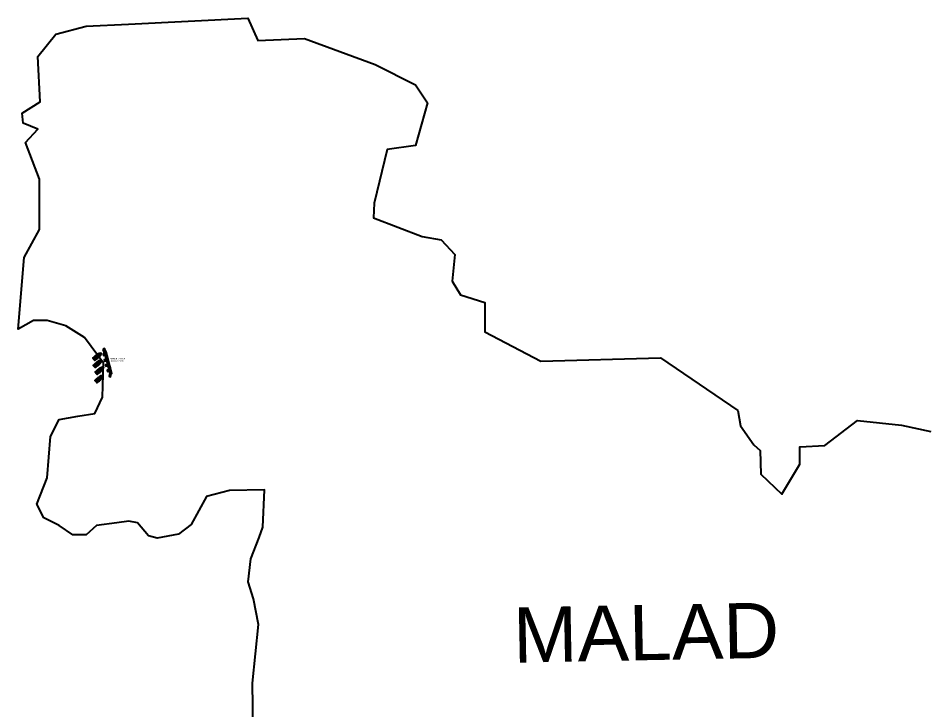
# Model space of a CAD drawing. Header units: metres. Extents: x 266585 to 279238, y 2117616 to 2127268.
# Drawn here: x 266585 to 272911, y 2122442 to 2127268 of the extents above; entities that cross this region are included whole.
import ezdxf

# ---------------------------------------------------------------- set-up
doc = ezdxf.new("R2010")
doc.units = ezdxf.units.M
for name, color, linetype in [('BOAT', 30, 'Continuous'), ('PORT', 5, 'Continuous'), ('PORT TEXT', 7, 'Continuous'), ('village', 3, 'Continuous'), ('VILLAGE NAME', 250, 'Continuous')]:
    doc.layers.add(name, color=color, linetype=linetype)
doc.styles.get("Standard").update_dxf_attribs({"font": 'calibri.ttf'})

# ---------------------------------------------------------------- blocks, each defined once
blk = doc.blocks.new('3')
for p, q in [((15968, 14277), (15461, 14277)), ((15968, 14767), (15462, 14767)), ((15968, 15258), (15484, 15258)), ((15968, 15258), (16453, 15258)), ((15968, 14767), (16474, 14767)), ((15968, 14277), (16475, 14277)), ((15259, 11285), (14484, 11285)), ((15259, 11192), (14484, 11192)), ((14565, 8385), (15056, 8357)), ((14615, 10476), (15123, 10528)), ((14685, 6707), (14679, 6695)), ((14686, 10050), (15190, 10197)), ((14966, 7645), (15271, 8006)), ((15658, 7614), (15968, 7614)), ((15665, 7521), (15968, 7521)), ((16200, 7614), (15968, 7614)), ((16200, 7521), (15968, 7521)), ((16111, 11240), (16111, 11048)), ((16111, 11048), (16516, 11165)), ((16111, 11048), (16509, 11048)), ((16160, 9828), (17451, 9828)), ((16498, 9195), (16786, 9687)), ((16707, 11116), (16547, 11058)), ((16554, 7976), (16809, 7478)), ((16716, 11090), (16575, 11038)), ((16600, 11048), (16882, 11048)), ((16709, 10005), (16709, 10459)), ((16732, 9000), (17261, 9307)), ((16767, 11090), (16913, 11037)), ((16776, 11116), (16940, 11056)), ((16782, 8178), (17280, 7902)), ((16846, 8619), (17397, 8623)), ((16949, 11180), (17451, 11048)), ((16973, 11048), (17451, 11048)), ((17251, 6707), (17257, 6695))]:
    blk.add_line(p, q)
for points in [[(15968, 6127, -0.01735955), (14838, 6154, -0.12634026), (14305, 6306, -0.17289852), (14037, 6993, -0.01388415), (14014, 7606, -0.00897301), (13973, 8482, -0.01509001), (13946, 9483, 0.00224465), (13935, 11027, -0.00334212), (13932, 12742, -0.01698447), (13966, 13889, -0.02454586), (14062, 14750, -0.0679415), (14312, 15833, -0.03394848), (14615, 16539, -0.02200139), (14950, 17169, -0.04287165), (15373, 17727, -0.0595144), (15677, 17994, -0.04636443), (15850, 18096, -0.10488197), (15968, 18127, -0.10488197)], [(14099, 8543, 0.00642467), (14087, 9488, 0.00221748), (14076, 11029, -0.003368), (14066, 12757, -0.02463252), (14085, 13845, -0.01503734), (14174, 14559, -0.02543865), (14242, 14955, -0.01384341), (14434, 15768, -0.04026639), (14734, 16491, -0.0167294), (15107, 17121, -0.02973882), (15584, 17694, 0.01524972), (15841, 17933, -0.13238879), (15895, 17967, -0.02844165), (15920, 17975, -0.02844165)], [(14113, 8543, 0.00642355), (14100, 9488, 0.00221725), (14090, 11029, -0.00336846), (14080, 12757, -0.02463342), (14099, 13844, -0.01503841), (14188, 14557, -0.02546128), (14256, 14952, -0.0138393), (14448, 15764, -0.04023773), (14746, 16485, -0.01671456), (15118, 17113, -0.02969286), (15593, 17684, 0.01523434), (15851, 17923, -0.13403589), (15900, 17954, -0.02487909), (15920, 17960, -0.02487909)], [(14259, 13906), (14240, 13499), (14230, 13027), (14235, 12258), (14235, 11203), (14254, 9510, -0.00260149), (14274, 8591, 0.00441105), (14291, 7810, 0.01300851), (14327, 7273, 0.1133962), (14429, 6986, 0.1460048), (14570, 6865, 1.59521934)], [(14273, 13905), (14254, 13498), (14244, 13027), (14249, 12258), (14249, 11203), (14268, 9511, -0.00260127), (14288, 8592, 0.00441077), (14305, 7810, 0.01300285), (14341, 7275, 0.1133374), (14441, 6994, 0.1448206), (14573, 6879, 0.13898744)], [(14287, 13905), (14267, 13498), (14258, 13027), (14263, 12258), (14263, 11203), (14282, 9511, -0.00260105), (14302, 8592, 0.0044105), (14319, 7811, 0.01299719), (14355, 7276, 0.11327624), (14453, 7001, 0.14245801), (14576, 6893, 0.14245801)], [(14259, 13906, -0.0315957), (14324, 14539, -0.0049282), (14403, 14955, -0.02843957), (14598, 15666, -0.04287465), (14892, 16347, -0.0353475), (15257, 16991, -0.02409254), (15665, 17545, -0.07983705), (15920, 17811)], [(14273, 13906, -0.03159202), (14338, 14536, -0.00492612), (14416, 14952, -0.02843629), (14611, 15661, -0.04289549), (14905, 16341, -0.03536325), (15268, 16984, -0.02411142), (15676, 17537, -0.07765751), (15920, 17794, -0.07765751)], [(14314, 13903), (14295, 13497), (14285, 13026), (14290, 12259), (14290, 11203), (14310, 9511, -0.00260061), (14330, 8592, 0.00440995), (14346, 7812, 0.00286696), (14352, 7694, 0.00286696)], [(14287, 13905, -0.03158831), (14351, 14534, -0.00492403), (14430, 14949, -0.02843293), (14624, 15657, -0.04291655), (14917, 16334, -0.03537943), (15280, 16976, -0.02413022), (15687, 17529, -0.07540797), (15920, 17776, -0.07540797)], [(14314, 13904, -0.03158088), (14379, 14529, -0.00491983), (14457, 14944, -0.0284262), (14650, 15648, -0.04295906), (14942, 16322, -0.03541139), (15303, 16961, -0.02882892), (15644, 17425, -0.09233605), (15920, 17647, -0.08032794)], [(15703, 7337), (15453, 7337, -0.20272235), (14593, 7704, -0.17876807), (14419, 8123, 0.01002769), (14401, 8982, -0.00535644), (14389, 10399, -0.01660537), (14407, 11545, 0.01892133), (14421, 12735, -0.92587318), (14467, 12742, -0.04120223), (14487, 12530, -0.02446146), (14489, 11848, 0.0128878), (14496, 10534, -0.01935862), (14481, 9766, 0.00237535), (14464, 8876, -0.00638616), (14468, 8310, -0.01365569), (14465, 8083, -0.86270572), (14422, 8078, 0.64808906)], [(14436, 8081, -0.01648781), (14433, 8123, 0.01002275), (14415, 8982, -0.00535638), (14403, 10399, -0.01660727), (14421, 11545, 0.01892119), (14435, 12735, 0.01143017), (14435, 12736, -0.91328264), (14454, 12739, -0.04117445), (14474, 12530, -0.02447774), (14475, 11849, 0.01288882), (14483, 10534, -0.01936227), (14468, 9766, 0.00237663), (14450, 8876, -0.00639051), (14454, 8310, -0.0136639), (14452, 8084, 0.00070081), (14452, 8084, -0.81997567), (14436, 8081, -0.81997567)], [(15968, 11837, 0.03368746), (15117, 11708, 0.05187937), (14484, 11431, 1.92312)], [(15968, 13072, 0.09640273), (15128, 12858, 0.04053821), (14488, 12513, 1.92312)], [(15309, 13138), (15309, 13746, 0.48306292), (14927, 13449, 0.50023986), (15309, 13138, 0.41842358)], [(15510, 16937), (15621, 16929, 0.38222075), (15724, 16994), (15807, 17415, 0.78654406), (15746, 17463), (15428, 17125, 0.61646396), (15510, 16937, 3.8449075)], [(15890, 11827), (15890, 11428, 0.46292467), (16111, 11240), (16433, 11260)], [(15890, 11428), (15890, 11255, 0.54573713), (16111, 11112, 0.28290463)], [(15968, 6127, 0.01735955), (17099, 6154, 0.12634026), (17632, 6306, 0.17289852), (17899, 6993, 0.01388415), (17922, 7606, 0.00897301), (17963, 8482, 0.01509001), (17990, 9483, -0.00224465), (18001, 11027, 0.00334212), (18004, 12742, 0.01698447), (17970, 13889, 0.02454586), (17874, 14750, 0.0679415), (17624, 15833, 0.03394848), (17321, 16539, 0.02200139), (16986, 17169, 0.04287165), (16563, 17727, 0.0595144), (16259, 17994, 0.04636443), (16086, 18096, 0.10488197), (15968, 18127, 0.10488197)], [(15968, 13072, -0.09640273), (16808, 12858, -0.04053821), (17448, 12513, -1.92312)], [(15968, 11837, -0.03368746), (16819, 11708, -0.05187937), (17452, 11431, -1.92312)], [(17837, 8543, -0.00642467), (17850, 9488, -0.00221748), (17860, 11029, 0.003368), (17870, 12757, 0.02463252), (17851, 13845, 0.01503734), (17762, 14559, 0.02543865), (17694, 14955, 0.01384341), (17502, 15768, 0.04026639), (17202, 16491, 0.0167294), (16829, 17121, 0.02973882), (16352, 17694, -0.01524972), (16095, 17933, 0.13238879), (16041, 17967, 0.02844165), (16016, 17975, 0.02844165)], [(17823, 8543, -0.00642355), (17836, 9488, -0.00221725), (17846, 11029, 0.00336846), (17856, 12757, 0.02463342), (17837, 13844, 0.01503841), (17748, 14557, 0.02546128), (17680, 14952, 0.0138393), (17489, 15764, 0.04023773), (17190, 16485, 0.01671456), (16818, 17113, 0.02969286), (16343, 17684, -0.01523434), (16085, 17923, 0.13403589), (16037, 17954, 0.02487909), (16016, 17960, 0.02487909)], [(17677, 13906, 0.0315957), (17612, 14539, 0.0049282), (17534, 14955, 0.02843957), (17338, 15666, 0.04287465), (17044, 16347, 0.0353475), (16679, 16991, 0.02409254), (16271, 17545, 0.07983705), (16016, 17811)], [(17663, 13906, 0.03159202), (17598, 14536, 0.00492612), (17520, 14952, 0.02843629), (17325, 15661, 0.04289549), (17032, 16341, 0.03536325), (16668, 16984, 0.02411142), (16260, 17537, 0.07765751), (16016, 17794, 0.07765751)], [(17649, 13905, 0.03158831), (17585, 14534, 0.00492403), (17507, 14949, 0.02843293), (17312, 15657, 0.04291655), (17019, 16334, 0.03537943), (16656, 16976, 0.02413022), (16249, 17529, 0.07540797), (16016, 17776, 0.07540797)], [(17622, 13904, 0.03158088), (17558, 14529, 0.00491983), (17480, 14944, 0.0284262), (17286, 15648, 0.04295906), (16995, 16322, 0.03541139), (16633, 16961, 0.02882892), (16292, 17425, 0.09233605), (16016, 17647, 0.08032794)], [(16426, 16937), (16315, 16929, -0.38222075), (16212, 16994), (16129, 17415, -0.78654406), (16190, 17463), (16508, 17125, -0.61646396), (16426, 16937, -3.8449075)], [(16209, 7337), (16484, 7337, 0.20272235), (17343, 7704, 0.17876807), (17517, 8123, -0.01002769), (17535, 8982, 0.00535644), (17547, 10399, 0.01660537), (17529, 11545, -0.01892133), (17515, 12735, 0.92587318), (17469, 12742, 0.04120223), (17449, 12530, 0.02446146), (17448, 11848, -0.0128878), (17440, 10534, 0.01935862), (17455, 9766, -0.00237535), (17473, 8876, 0.00638616), (17468, 8310, 0.01365569), (17471, 8083, 0.86270572), (17514, 8078, -0.64808906)], [(16627, 13138), (16627, 13746, -0.48306292), (17009, 13449, -0.50023986), (16627, 13138, -0.41842358)], [(17649, 13905), (17669, 13498), (17679, 13027), (17674, 12258), (17674, 11203), (17654, 9511, 0.00260105), (17634, 8592, -0.0044105), (17618, 7811, -0.01299719), (17581, 7276, -0.11327624), (17484, 7001, -0.14245801), (17360, 6893, -0.14245801)], [(17663, 13905), (17683, 13498), (17692, 13027), (17687, 12258), (17687, 11203), (17668, 9511, 0.00260127), (17648, 8592, -0.00441077), (17631, 7810, -0.01300285), (17595, 7275, -0.1133374), (17495, 6994, -0.1448206), (17363, 6879, -0.13898744)], [(17677, 13906), (17696, 13499), (17706, 13027), (17701, 12258), (17701, 11203), (17682, 9510, 0.00260149), (17662, 8591, -0.00441105), (17645, 7810, -0.01300851), (17609, 7273, -0.1133962), (17507, 6986, -0.1460048), (17366, 6865, -1.59521934)], [(17500, 8081, 0.01648781), (17503, 8123, -0.01002275), (17522, 8982, 0.00535638), (17533, 10399, 0.01660727), (17516, 11545, -0.01892119), (17501, 12735, -0.01143017), (17501, 12736, 0.91328264), (17482, 12739, 0.04117445), (17463, 12530, 0.02447774), (17461, 11849, -0.01288882), (17454, 10534, 0.01936227), (17469, 9766, -0.00237663), (17486, 8876, 0.00639051), (17482, 8310, 0.0136639), (17485, 8084, -0.00070081), (17485, 8084, 0.81997567), (17500, 8081, 0.81997567)], [(17622, 13903), (17641, 13497), (17651, 13026), (17646, 12259), (17646, 11203), (17627, 9511, 0.00260061), (17606, 8592, -0.00440995), (17590, 7812, -0.00286696), (17584, 7694, -0.00286696)], [(14623, 6459, -0.16439328), (14408, 6486, -0.18868423), (14159, 6722, -0.10758006), (14019, 7335)], [(14099, 8543, -0.0029416), (14109, 7856, 0.00201338), (14118, 7419, 0.13044241), (14196, 7108, 0.261246), (14560, 6796, 0.20919743)], [(14113, 8543, -0.00294135), (14123, 7857, 0.00201438), (14132, 7419, 0.13099242), (14209, 7113, 0.26183218), (14563, 6810, 0.26183218)], [(15148, 7123, -0.04333351), (14832, 7204, -0.18332999), (14416, 7523, -0.12398479), (14329, 7900, 0.01537735), (14309, 8173)], [(15145, 7110, -0.04319501), (14828, 7191, -0.18341474), (14404, 7516, -0.09451136), (14319, 7806)], [(16017, 9822), (15456, 9822, 0.15832231), (15267, 9218, -0.4176758), (15128, 9062), (14467, 9062)], [(14478, 9640), (15066, 9640, -0.40608835), (15274, 9347)], [(15890, 11255), (15890, 11192, 0.51683916), (16111, 11048, 0.28290463)], [(16029, 9960, -0.16400863), (15991, 10360, -0.40755915), (16120, 10414, 0.20466018), (16640, 10437, -0.2865695), (16778, 10441, 0.19875888), (17315, 10404, -0.4514797), (17447, 10380, -1.46397093)], [(16017, 9822, -0.2912689), (16031, 9962, -0.29986695), (16120, 9974, 0.27347761), (16640, 9983, -0.2865695), (16778, 9987, 0.19875888), (17315, 9951, -0.4514797), (17447, 9926, -1.46397093)], [(16209, 7337), (16201, 7447), (16199, 7780, -0.44804307), (16355, 7939, 0.0255607), (16524, 7967, 0.15676008), (16694, 8068, 0.14428794), (16785, 8185, 0.07942688), (16845, 8458, 0.05417894), (16830, 8771, 0.12729402), (16729, 9003, -0.02519474), (16615, 9133, 0.11265588), (16496, 9195, 0.0616523), (16330, 9221, -0.22227827), (16204, 9276, -0.04910851), (16118, 9377, -0.09997033), (16052, 9503, -0.04599234), (16023, 9712), (16017, 9822)], [(16789, 7123, 0.04333351), (17104, 7204, 0.18332999), (17520, 7523, 0.12398479), (17607, 7900, -0.01537735), (17627, 8173)], [(16792, 7110, 0.04319501), (17108, 7191, 0.18341474), (17532, 7516, 0.09451136), (17617, 7806)], [(17313, 6459, 0.16439328), (17529, 6486, 0.18868423), (17777, 6722, 0.10758006), (17917, 7335)], [(17823, 8543, 0.00294135), (17813, 7857, -0.00201438), (17804, 7419, -0.13099242), (17728, 7113, -0.26183218), (17373, 6810, -0.26183218)], [(17837, 8543, 0.0029416), (17827, 7856, -0.00201338), (17818, 7419, -0.13044241), (17740, 7108, -0.261246), (17376, 6796, -0.20919743)]]:
    blk.add_lwpolyline(points, format="xyb")
for points in [[(14061, 13154), (14037, 13154), (14037, 12891), (14063, 12891)], [(14076, 12891), (14095, 12891), (14095, 13154), (14075, 13154)], [(14515, 11449), (14515, 11377), (15160, 11377), (15160, 11717)], [(15890, 11192), (15259, 11192), (15259, 11737)], [(15920, 17243), (15920, 18087)], [(15920, 18087), (15920, 17236)], [(16016, 18087), (16016, 17236)], [(16016, 17243), (16016, 18087)], [(17860, 12891), (17842, 12891), (17842, 13154), (17862, 13154)], [(17875, 13154), (17899, 13154), (17899, 12891), (17874, 12891)], [(14086, 9609), (14068, 9609), (14068, 9357), (14090, 9357)], [(14111, 7762), (14086, 7762), (14086, 7507), (14116, 7507)], [(14104, 9357), (14117, 9357), (14117, 9609), (14100, 9609)], [(14130, 7507), (14139, 7507), (14139, 7762), (14125, 7762)], [(15890, 11285), (15259, 11285)], [(17067, 11264), (17452, 11259)], [(17806, 7507), (17797, 7507), (17797, 7762), (17812, 7762)], [(17833, 9357), (17819, 9357), (17819, 9609), (17836, 9609)], [(17825, 7762), (17850, 7762), (17850, 7507), (17820, 7507)], [(17850, 9609), (17868, 9609), (17868, 9357), (17846, 9357)]]:
    blk.add_lwpolyline(points)
for points in [[(15282, 13161), (15282, 13724, 0.46014696), (14955, 13448, 0.47706041)], [(15512, 16972), (15626, 16964, 0.38306886), (15690, 17002), (15774, 17428, 0.85363556), (15769, 17437), (15454, 17102, 0.61352688)], [(16424, 16972), (16311, 16964, -0.38306886), (16246, 17002), (16162, 17428, -0.85363556), (16167, 17437), (16482, 17102, -0.61352688)], [(16654, 13161), (16654, 13724, -0.46014696), (16981, 13448, -0.47706041)], [(16942, 9799, 0.91770545), (16944, 9656, -0.20970402), (17282, 9330, 0.85091201), (17403, 9348), (17403, 9679, 0.43565902), (17310, 9777)]]:
    blk.add_lwpolyline(points, format="xyb", close=True)
for points in [[(14753, 9417), (14668, 9620), (14885, 9592)], [(14753, 9310), (14668, 9108), (14885, 9136)], [(15542, 6884), (15602, 7202), (15175, 7247), (15104, 6927)], [(15531, 6898), (15586, 7190), (15186, 7232), (15121, 6939)], [(15751, 6190), (15751, 6747), (16185, 6747), (16185, 6190)], [(16394, 6884), (16334, 7202), (16761, 7247), (16832, 6927)], [(16405, 6898), (16351, 7190), (16751, 7232), (16815, 6939)]]:
    blk.add_lwpolyline(points, close=True)
for centre, radius in [((15572, 17779), 56.4), ((15968, 16104), 341), ((15968, 16104), 341), ((15968, 16104), 314), ((15968, 16104), 314), ((15730, 17935), 62.8), ((15955, 17042), 139), ((15874, 13634), 55), ((15982, 17042), 139), ((16063, 13634), 55), ((16206, 17935), 62.8), ((16365, 17779), 56.4), ((14772, 6883), 196), ((14772, 6883), 182), ((14851, 9364), 29.4), ((16957, 9728), 54.8), ((17164, 6883), 196), ((17164, 6883), 182), ((17179, 9578), 35.5), ((17302, 9689), 54.8), ((17339, 9377), 54.8)]:
    blk.add_circle(centre, radius)
for centre, radius, start, end in [((14070, 12461), 42.7, 95.030101, 265.129218), ((14085, 13775), 42.7, 91.319562, 261.726148), ((14070, 12461), 42.7, 283.789395, 76.369925), ((14085, 13775), 42.7, 280.385039, 72.660671), ((14404, 15632), 42.7, 81.615848, 249.711519), ((14404, 15632), 42.7, 268.346577, 62.98079), ((15081, 17062), 42.7, 70.230426, 225.372477), ((15081, 17062), 42.7, 244.010243, 51.59266), ((15568, 15839), 36.3, 29.194606, 175.662347), ((15956, 16061), 410, 209.939229, 271.740348), ((19250, 16002), 3624, 163.327383, 178.398193), ((15916, 13389), 521, 84.273519, 120.875859), ((15910, 13368), 414, 81.288457, 129.038211), ((15910, 13368), 386, 81.288457, 132.495579), ((15955, 17042), 204, 99.883974, 72.333528), ((15982, 17042), 204, 107.666472, 80.116026), ((15968, 18020), 82.1, 53.907357, 126.092643), ((15968, 18020), 82.1, 53.907357, 126.092643), ((16027, 13368), 414, 50.961789, 98.711543), ((15981, 16061), 410, 268.259652, 330.060771), ((16020, 13389), 521, 59.124141, 95.726481), ((16027, 13368), 386, 47.504421, 98.711543), ((12687, 16002), 3624, 1.601807, 16.672617), ((16368, 15839), 36.3, 4.337653, 150.805394), ((16856, 17062), 42.7, 128.40734, 295.989757), ((16856, 17062), 42.7, 314.627523, 109.769574), ((17533, 15632), 42.7, 117.01921, 271.653423), ((17533, 15632), 42.7, 290.288481, 98.384152), ((17852, 13775), 42.7, 107.339329, 259.614961), ((17866, 12461), 42.7, 103.630075, 256.210605), ((17852, 13775), 42.7, 278.273852, 88.680438), ((17866, 12461), 42.7, 274.870782, 84.969899), ((15190, 6739), 633, 165.995667, 206.331282), ((14111, 9364), 562, 327.468559, 29.356036), ((15233, 6626), 633, 172.125378, 195.357911), ((14772, 6883), 238, 225.772587, 10.674187), ((14772, 6883), 210, 243.724304, 10.674187), ((16458, 10167), 404, 143.200021, 207.404179), ((18206, 8564), 2009, 160.899518, 198.3721), ((16746, 11816), 638, 240.624974, 253.975988), ((16746, 11816), 638, 259.949112, 264.189023), ((16902, 11220), 223, 176.115439, 176.384749), ((16902, 11220), 223, 185.602521, 211.595384), ((16742, 11222), 62.3, 10.802299, 169.147864), ((16741, 11103), 29.9, 180, 0), ((16581, 11220), 223, 328.404616, 356.044702), ((16746, 11816), 638, 274.90249, 281.24181), ((16581, 11220), 223, 3.615251, 3.884561), ((16746, 11816), 638, 285.434198, 300.190005), ((17164, 6883), 238, 169.325813, 314.227413), ((17164, 6883), 210, 169.325813, 296.275696), ((16960, 10167), 404, 326.624449, 34.771942), ((16746, 6739), 633, 333.668718, 14.004333), ((16703, 6626), 633, 344.642089, 7.874622), ((17857, 11177), 42.7, 101.222005, 257.471133), ((17857, 11177), 42.7, 276.095335, 82.597802)]:
    blk.add_arc(centre, radius, start, end)
for start_param, end_param in [(0.83001221, 1.57684618), (4.71238898, 5.23234205)]:
    blk.add_ellipse((16750, 11264), major_axis=(0, 745), ratio=0.4253193, start_param=start_param, end_param=end_param)
for centre, major_axis, ratio in [((15045, 9368), (9, 195), 0.75811655), ((16741, 11103), (254, 0), 0.53309213)]:
    blk.add_ellipse(centre, major_axis=major_axis, ratio=ratio)
for points, knots in [([(15968, 13487), (15732, 13507), (15484, 13592), (15248, 14016), (15219, 14267), (15199, 14975), (15273, 15428), (15346, 16250), (15392, 16600), (15444, 16963)], [0, 0, 0, 0, 0.046219595, 0.046219595, 0.092439191, 0.092439191, 0.194732507, 0.194732507, 0.270908406, 0.270908406, 0.270908406, 0.270908406]), ([(15969, 13501), (15726, 13521), (15478, 13616), (15250, 14057), (15229, 14313), (15218, 15025), (15289, 15480), (15364, 16281), (15407, 16611), (15456, 16954)], [0, 0, 0, 0, 0.048088395, 0.048088395, 0.09617679, 0.09617679, 0.198537672, 0.198537672, 0.270410605, 0.270410605, 0.270410605, 0.270410605]), ([(15649, 13652), (15601, 13675), (15412, 13793), (15236, 14361), (15332, 15175), (15389, 16086), (15474, 16690), (15509, 16937)], [0.02340441, 0.02340441, 0.02340441, 0.02340441, 0.035094232, 0.073911149, 0.138250983, 0.216571336, 0.270908406, 0.270908406, 0.270908406, 0.270908406]), ([(15973, 13542), (15725, 13563), (15488, 13664), (15279, 14119), (15266, 14382), (15267, 15105), (15336, 15571), (15414, 16347), (15454, 16644), (15496, 16939)], [0, 0, 0, 0, 0.050833702, 0.050833702, 0.101667404, 0.101667404, 0.206032815, 0.206032815, 0.270908406, 0.270908406, 0.270908406, 0.270908406]), ([(15649, 13689), (15563, 13734), (15491, 13794), (15341, 14062), (15312, 14307), (15306, 14741), (15331, 14954), (15389, 15603), (15418, 16042), (15493, 16627), (15515, 16780), (15537, 16933)], [0.024825384, 0.024825384, 0.024825384, 0.024825384, 0.047459799, 0.047459799, 0.094919597, 0.094919597, 0.142379396, 0.142379396, 0.237298993, 0.237298993, 0.270908406, 0.270908406, 0.270908406, 0.270908406]), ([(15649, 13836), (15408, 13994), (15463, 14437), (15459, 14880), (15499, 15460), (15532, 15842)], [0.031366061, 0.031366061, 0.031366061, 0.031366061, 0.10847437, 0.10847437, 0.192072924, 0.192072924, 0.192072924, 0.192072924]), ([(15963, 13542), (16212, 13563), (16448, 13664), (16658, 14119), (16670, 14382), (16669, 15105), (16600, 15571), (16522, 16347), (16482, 16644), (16441, 16939)], [0, 0, 0, 0, 0.050833702, 0.050833702, 0.101667404, 0.101667404, 0.206032815, 0.206032815, 0.270908406, 0.270908406, 0.270908406, 0.270908406]), ([(15967, 13501), (16210, 13521), (16458, 13616), (16686, 14057), (16707, 14313), (16718, 15025), (16647, 15480), (16572, 16281), (16529, 16611), (16480, 16954)], [0, 0, 0, 0, 0.048088395, 0.048088395, 0.09617679, 0.09617679, 0.198537672, 0.198537672, 0.270410605, 0.270410605, 0.270410605, 0.270410605]), ([(15968, 13487), (16204, 13507), (16453, 13592), (16688, 14016), (16717, 14267), (16737, 14975), (16664, 15428), (16591, 16250), (16544, 16600), (16493, 16963)], [0, 0, 0, 0, 0.046219595, 0.046219595, 0.092439191, 0.092439191, 0.194732507, 0.194732507, 0.270908406, 0.270908406, 0.270908406, 0.270908406]), ([(16287, 13652), (16335, 13675), (16525, 13793), (16700, 14361), (16604, 15175), (16547, 16086), (16462, 16690), (16427, 16937)], [0.02340441, 0.02340441, 0.02340441, 0.02340441, 0.035094232, 0.073911149, 0.138250983, 0.216571336, 0.270908406, 0.270908406, 0.270908406, 0.270908406]), ([(16287, 13689), (16373, 13734), (16445, 13794), (16596, 14062), (16624, 14307), (16630, 14741), (16605, 14954), (16547, 15603), (16518, 16042), (16443, 16627), (16421, 16780), (16400, 16933)], [0.024825384, 0.024825384, 0.024825384, 0.024825384, 0.047459799, 0.047459799, 0.094919597, 0.094919597, 0.142379396, 0.142379396, 0.237298993, 0.237298993, 0.270908406, 0.270908406, 0.270908406, 0.270908406]), ([(16287, 13836), (16528, 13994), (16473, 14437), (16478, 14880), (16438, 15460), (16404, 15842)], [0.031366061, 0.031366061, 0.031366061, 0.031366061, 0.10847437, 0.10847437, 0.192072924, 0.192072924, 0.192072924, 0.192072924]), ([(15052, 9535), (14987, 9538), (14916, 9443), (14934, 9243), (15011, 9180), (15140, 9235), (15185, 9361), (15132, 9502), (15091, 9534), (15052, 9535)], [0, 0, 0, 0, 1.7432734, 1.7432734, 3.4865468, 3.4865468, 5.2298202, 5.2298202, 6.28318531, 6.28318531, 6.28318531, 6.28318531]), ([(15968, 7083), (15929, 7084), (15864, 7085), (15768, 7105), (15689, 7142), (15639, 7120), (15620, 7111)], [0, 0, 0, 0, 0.0084092544, 0.0140545909, 0.0214807584, 0.0258325567, 0.0258325567, 0.0258325567, 0.0258325567]), ([(15968, 7083), (16007, 7084), (16072, 7085), (16168, 7105), (16247, 7142), (16297, 7120), (16316, 7111)], [0, 0, 0, 0, 0.0084092544, 0.0140545909, 0.0214807584, 0.0258325567, 0.0258325567, 0.0258325567, 0.0258325567]), ([(16201, 7447), (16516, 7472), (16799, 7555), (17218, 7923), (17295, 8203), (17283, 8817), (17280, 9139), (16921, 9535), (16618, 9678), (16234, 9723), (16133, 9718), (16023, 9712)], [0, 0, 0, 0, 0.068410185, 0.068410185, 0.13682037, 0.13682037, 0.205230555, 0.205230555, 0.27364074, 0.27364074, 0.297460412, 0.297460412, 0.297460412, 0.297460412]), ([(16967, 11103), (16967, 11131), (16932, 11170), (16732, 11234), (16533, 11172), (16501, 11059), (16647, 10979), (16901, 11012), (16967, 11066), (16967, 11103)], [0, 0, 0, 0, 1.03145076, 1.03145076, 2.99245526, 2.99245526, 4.95345977, 4.95345977, 6.28318531, 6.28318531, 6.28318531, 6.28318531])]:
    blk.add_open_spline(points, degree=3, knots=knots)
for points in [[(16384, 11788), (16361, 11630), (16361, 11448), (16406, 11260)], [(17133, 11590), (17134, 11485), (17123, 11373), (17096, 11260)]]:
    blk.add_open_spline(points, degree=3)
for points in [[(15136, 8973), (15186, 8923), (15176, 8825), (15107, 8721), (15061, 8595), (15050, 8401), (15082, 8264), (15183, 8106), (15276, 8002), (15438, 7944), (15553, 7941), (15632, 7930), (15661, 7872), (15664, 7739), (15672, 7484), (15681, 7356), (15539, 7346), (15273, 7387), (15079, 7462), (14874, 7581), (14702, 7758), (14590, 7948), (14518, 8142), (14475, 8343), (14471, 8559), (14511, 8775), (14572, 8883), (14659, 8974), (14821, 9056), (14930, 9062), (15065, 9062), (15139, 9040), (15136, 8973), (15072, 8963), (14926, 8967), (14800, 8947), (14687, 8877), (14611, 8786), (14574, 8652), (14564, 8398), (14608, 8189), (14676, 8002), (14755, 7851), (14833, 7757), (14949, 7656), (15107, 7567), (15233, 7520), (15384, 7487), (15510, 7473), (15599, 7466), (15666, 7458), (15685, 7420)], [(15046, 11077), (15099, 11081), (15166, 11095), (15162, 11159), (15052, 11172), (14839, 11120), (14632, 10955), (14528, 10686), (14498, 10423), (14541, 10108), (14677, 9833), (14836, 9713), (15089, 9658), (15202, 9664), (15248, 9693), (15224, 9747), (15165, 9753), (14962, 9778), (14826, 9849), (14723, 9975), (14661, 10121), (14625, 10316), (14616, 10504), (14645, 10676), (14703, 10848), (14826, 10978), (14985, 11065), (15046, 11077)], [(14949, 6725), (14889, 6660), (14751, 6592), (14670, 6567), (14631, 6512), (14623, 6459)], [(15968, 6876), (15852, 6882), (15776, 6899), (15676, 6923), (15593, 6891), (15412, 6853), (15219, 6882), (15120, 6923), (15057, 6932), (14965, 6919)], [(15242, 9728), (15284, 9784), (15301, 9859), (15256, 9987), (15219, 10089), (15176, 10257), (15125, 10513), (15113, 10650), (15108, 10792), (15116, 10904), (15133, 11003), (15134, 11082)], [(15703, 7337), (15662, 7244), (15622, 7119), (15577, 6884)], [(15968, 6876), (16084, 6882), (16160, 6899), (16260, 6923), (16343, 6891), (16524, 6853), (16718, 6882), (16816, 6923), (16880, 6932), (16971, 6919)], [(16209, 7337), (16522, 7376), (16865, 7508), (17113, 7684), (17315, 7972), (17390, 8261), (17396, 8665), (17355, 9089), (17199, 9393), (16901, 9625), (16608, 9762), (16270, 9827), (16017, 9822)], [(16209, 7337), (16274, 7244), (16314, 7119), (16359, 6884)], [(16987, 6725), (17047, 6660), (17185, 6592), (17266, 6567), (17305, 6512), (17313, 6459)]]:
    blk.add_spline(points, degree=3)

msp = doc.modelspace()

# ---------------------------------------------------------------- hatches: boundary and pattern name
at = {"layer": 'PORT'}
h = msp.add_hatch(dxfattribs=at)
h.set_pattern_fill('ANSI37', color=256)
h.paths.add_polyline_path([(267198.9, 2124939.2), (267188.3, 2124962.5), (267176.1, 2124956), (267188.1, 2124925.8), (267177.3, 2124922.8), (267180.3, 2124914.7), (267190.1, 2124918.5), (267199.2, 2124889), (267184.6, 2124884.8), (267186.8, 2124875.5), (267201.6, 2124879.9), (267208.5, 2124851.1), (267195, 2124847.9), (267197.2, 2124839.5), (267211.1, 2124842.5), (267217.2, 2124813), (267206, 2124811.5), (267208.1, 2124801.9), (267220.3, 2124803.8), (267225.2, 2124787.8), (267219.8, 2124768.7), (267229.6, 2124765.8), (267234.9, 2124788), (267238.8, 2124789.1)])

# ---------------------------------------------------------------- linework, layer by layer
at = {"color": 3}
msp.add_lwpolyline([(266848, 2127154.9), (267059.5, 2127211.3)], dxfattribs=at)
at = {"layer": 'PORT', "flags": 128}
msp.add_lwpolyline([(267176.1, 2124956), (267188.1, 2124925.8), (267177.3, 2124922.8), (267180.3, 2124914.7), (267190.1, 2124918.5), (267199.2, 2124889), (267184.6, 2124884.8), (267186.8, 2124875.5), (267201.6, 2124879.9), (267208.5, 2124851.1), (267195, 2124847.9), (267197.2, 2124839.5), (267211.1, 2124842.5), (267217.2, 2124813), (267206, 2124811.5), (267208.1, 2124801.9), (267220.3, 2124803.8), (267225.2, 2124787.8), (267219.8, 2124768.7), (267229.6, 2124765.8), (267234.9, 2124788), (267238.8, 2124789.1), (267198.9, 2124939.2), (267188.3, 2124962.5)], close=True, dxfattribs=at)
at = {"layer": 'village', "color": 3}
for points in [[(267059.5, 2127211.3, 0), (267355.5, 2127225.4, 0), (268187.2, 2127267.7, 0), (268257.7, 2127112.7, 0), (268581.9, 2127126.8, 0), (269075.3, 2126943.5, 0), (269357.3, 2126802.5, 0), (269441.8, 2126675.7, 0), (269357.3, 2126379.6, 0), (269159.9, 2126351.4, 0), (269068.7, 2125976.3, 0)], [(268226, 2122152.1, 0), (268220, 2122627.8, 0), (268261.7, 2123038.2, 0), (268226, 2123216.6, 0), (268190.3, 2123335.5, 0), (268208.1, 2123496.1, 0), (268267.6, 2123644.8, 0), (268291.4, 2123716.2, 0), (268303.3, 2123977.8, 0), (268059.5, 2123971.9, 0), (267898.9, 2123930.2, 0), (267791.8, 2123734, 0), (267702.6, 2123668.6, 0), (267554, 2123638.8, 0), (267494.5, 2123656.7, 0), (267417.2, 2123745.9, 0), (267357.7, 2123757.8, 0), (267274.4, 2123745.9, 0), (267131.7, 2123728, 0), (267060.4, 2123662.6, 0), (266965.2, 2123662.6, 0), (266870, 2123728, 0), (266763, 2123781.6, 0), (266715.4, 2123876.7, 0), (266786.8, 2124061.1, 0), (266810.6, 2124348.9, 0), (266870, 2124467.9, 0), (267000.9, 2124491.6, 0), (267119.8, 2124509.5, 0), (267173.3, 2124622.5, 0), (267179.3, 2124860.4, 0), (267048.5, 2125038.8, 0), (266917.6, 2125122, 0), (266786.8, 2125157.7, 0), (266691.6, 2125157.7, 0), (266584.6, 2125098.2, 0), (266626.2, 2125597.8, 0), (266733.3, 2125794, 0), (266733.3, 2126144.9, 0), (266635.9, 2126399, 0), (266723.1, 2126494.2, 0), (266620, 2126533.8, 0), (266612.1, 2126605.2, 0), (266739, 2126684.5, 0), (266721.2, 2126999.9, 0), (266848, 2127154.9, 0)], [(269068.7, 2125976.3, 0), (269064.2, 2125873.7, 0), (269403.2, 2125744.3, 0), (269537, 2125722, 0), (269630.7, 2125619.4, 0), (269612.8, 2125432.1, 0), (269670.8, 2125338.4, 0), (269840.3, 2125284.9, 0), (269840.3, 2125079.7, 0), (270232.8, 2124874.6, 0), (271066.9, 2124896.9, 0), (271606.6, 2124531.1, 0), (271624.4, 2124424.1, 0), (271718.1, 2124290.3, 0), (271762.7, 2124250.1, 0), (271767.1, 2124085.1, 0), (271914.3, 2123946.8, 0), (272039.2, 2124156.5, 0), (272039.2, 2124276.9, 0), (272213.2, 2124285.8, 0), (272440.6, 2124459.8, 0), (272748.4, 2124428.5, 0), (272953.6, 2124383.9, 0)]]:
    msp.add_polyline3d(points, dxfattribs=at)

# ---------------------------------------------------------------- block references
at = {"layer": 'BOAT', "xscale": 0.005558270232777463, "yscale": 0.005558270232777463, "zscale": 0.005558270232777463, "rotation": 309.1916473483651}
for p in [(267029.6, 2124935), (267032.6, 2124885.1), (267045.7, 2124837.4), (267044.3, 2124779.5)]:
    msp.add_blockref('3', p, dxfattribs=at)

# ---------------------------------------------------------------- texts
at = {"layer": 'PORT TEXT', "insert": (267213.1, 2124896.7), "char_height": 10, "width": 132.799, "attachment_point": 1}
msp.add_mtext('\\pxqc;MANORI VILLAGE FISHING DOCK', dxfattribs=at)
at = {"layer": 'VILLAGE NAME', "insert": (270034.2, 2123156.1), "char_height": 385.732, "attachment_point": 1, "rotation": 1.10283}
msp.add_mtext_dynamic_manual_height_columns('{\\fArial|b0|i0|c0|p34;MALAD}', width=2578.433, gutter_width=1928.7, heights=[0], dxfattribs=at)

doc.saveas('drawing.dxf')
